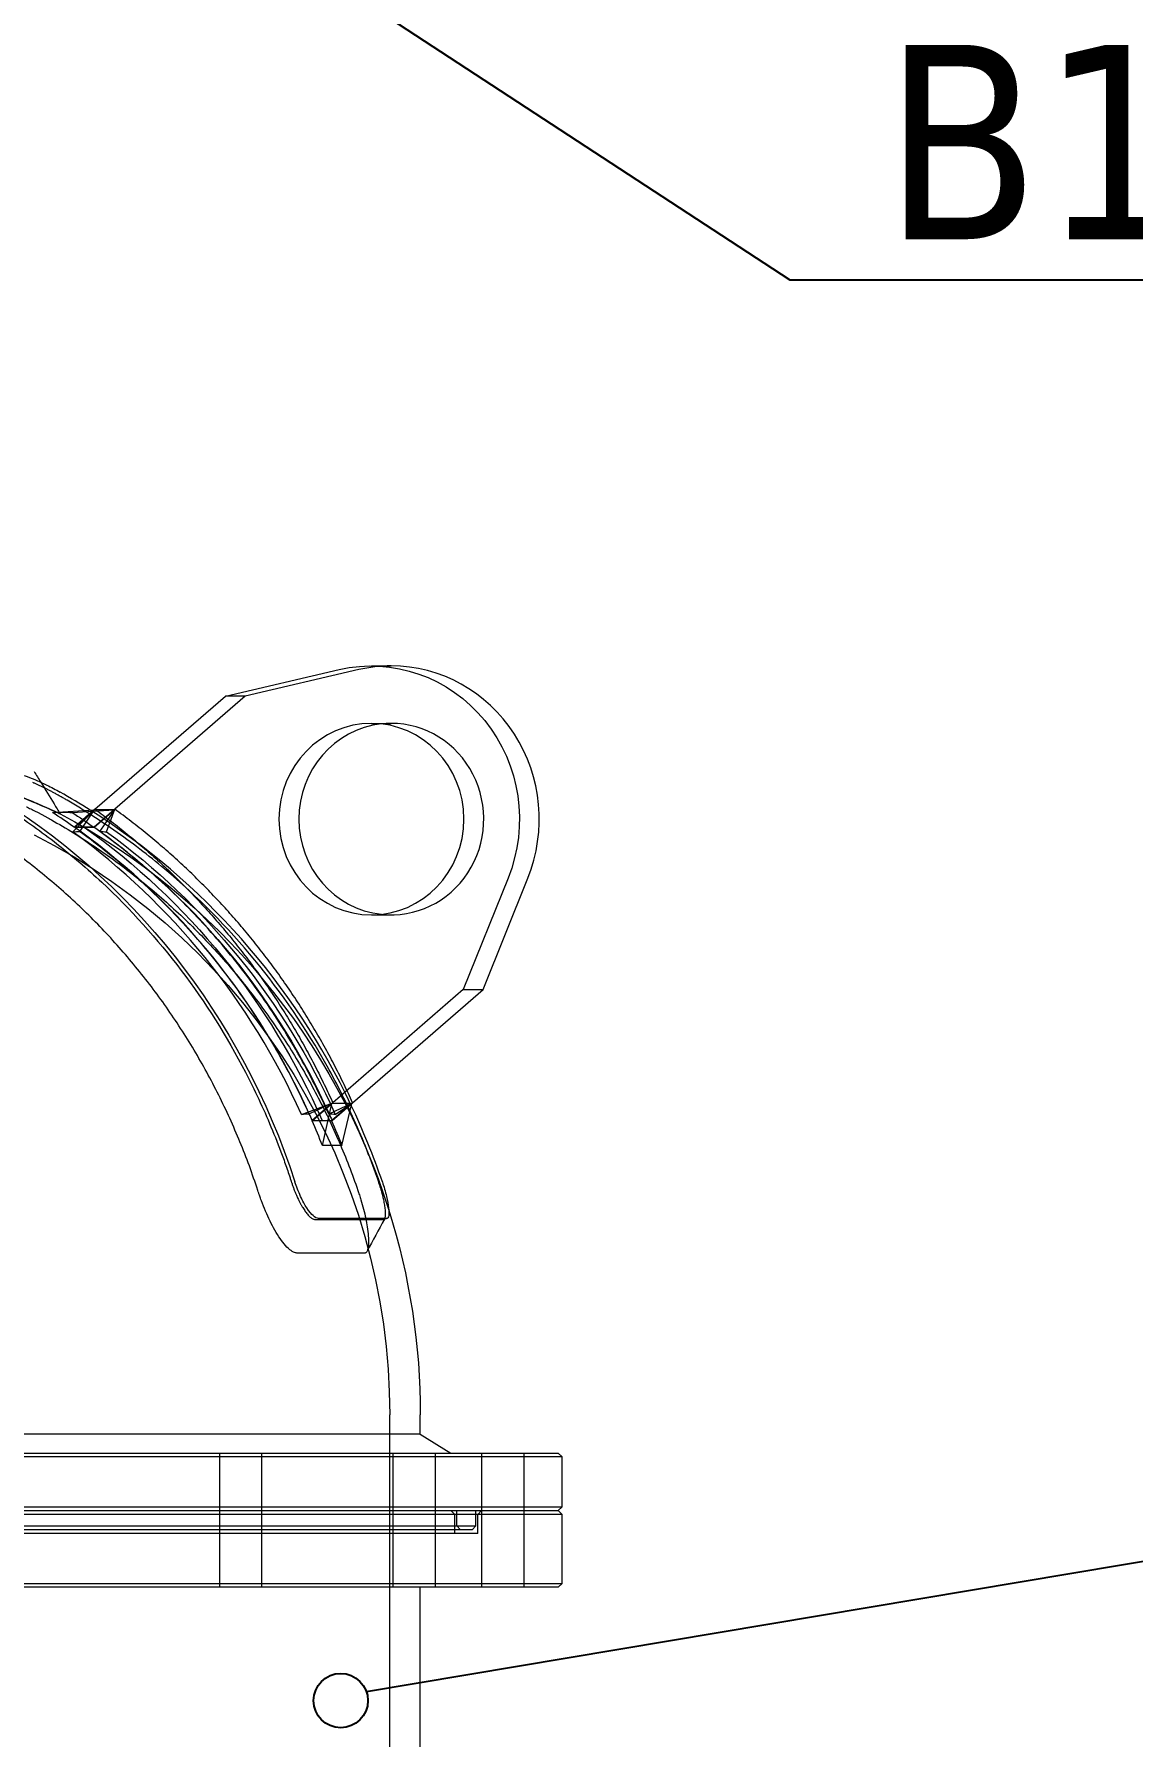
# Model space of a CAD drawing. Header units: millimetres. Extents: x -6314 to 11113, y -129 to 3675.
# Drawn here: x 1069.2 to 1132.3, y 2918.6 to 3016.4 of the extents above; entities that cross this region are included whole.
import ezdxf

# ---------------------------------------------------------------- set-up
doc = ezdxf.new("R2010")
doc.units = ezdxf.units.MM
doc.layers.add('Equipment', color=123, linetype='Continuous')
doc.dimstyles.new('ISO-25', dxfattribs={"dimtxt": 2.5, "dimasz": 2.5, "dimexe": 1.25, "dimexo": 0.625, "dimtad": 1, "dimtxsty": 'Standard', "dimcen": 2.5, "dimadec": 0, "dimazin": 0, "dimtfac": 1, "dimtmove": 0, "dimatfit": 3, "dimfxl": 1, "dimarcsym": 0})

# ---------------------------------------------------------------- blocks, each defined once
blk = doc.blocks.new('A$C22f65225')
at = {"layer": 'Equipment', "linetype": 'Continuous', "lineweight": 0, "extrusion": (0, 1, 0)}
for p, q in [((91.42, 264.54), (97.357, 265.917)), ((98.392, 265.917), (92.456, 264.54)), ((99.047, 266.111), (100.082, 266.111)), ((84.612, 258.626), (91.42, 264.54)), ((92.456, 264.54), (85.647, 258.626)), ((92.456, 264.54), (91.42, 264.54)), ((99.047, 263.111), (100.082, 263.111)), ((82.392, 258.461), (84.574, 258.593)), ((83.415, 258.461), (85.609, 258.593)), ((83.449, 257.447), (84.612, 258.626)), ((83.537, 257.692), (84.574, 258.593)), ((84.574, 258.593), (83.542, 257.692)), ((83.836, 257.478), (84.612, 258.626)), ((84.568, 257.692), (85.609, 258.593)), ((85.609, 258.593), (84.573, 257.692)), ((84.574, 258.593), (84.612, 258.626)), ((85.647, 258.626), (84.871, 257.478)), ((85.216, 257.447), (85.647, 258.626)), ((85.647, 258.626), (85.609, 258.593)), ((83.54, 257.69), (83.532, 257.683)), ((83.537, 257.692), (83.542, 257.692)), ((83.542, 257.692), (83.54, 257.69)), ((83.542, 257.692), (84.055, 257.692)), ((83.828, 257.467), (83.836, 257.478)), ((84.055, 257.692), (84.568, 257.692)), ((84.558, 257.683), (84.568, 257.692)), ((84.568, 257.692), (84.573, 257.692)), ((84.871, 257.478), (84.864, 257.467)), ((106.179, 255.033), (103.838, 249.219)), ((104.873, 249.219), (107.214, 255.033)), ((99.047, 253.111), (100.082, 253.111)), ((103.838, 249.219), (97.026, 243.301)), ((98.061, 243.301), (104.873, 249.219)), ((103.838, 249.219), (104.873, 249.219)), ((95.391, 242.69), (97.026, 243.301)), ((97.026, 243.301), (95.804, 242.712)), ((96.987, 243.268), (95.955, 242.371)), ((95.962, 242.371), (96.987, 243.268)), ((96.491, 241.061), (96.987, 243.268)), ((96.839, 242.712), (98.061, 243.301)), ((98.023, 243.268), (96.983, 242.371)), ((97.026, 243.301), (96.987, 243.268)), ((96.99, 242.371), (98.023, 243.268)), ((97.158, 242.69), (98.061, 243.301)), ((97.508, 241.061), (98.023, 243.268)), ((98.023, 243.268), (98.061, 243.301)), ((95.804, 242.712), (95.788, 242.704)), ((95.948, 242.359), (95.962, 242.371)), ((95.955, 242.371), (95.962, 242.371)), ((95.962, 242.371), (96.473, 242.371)), ((96.473, 242.371), (96.983, 242.371)), ((96.823, 242.704), (96.839, 242.712)), ((96.983, 242.371), (96.97, 242.359)), ((96.983, 242.371), (96.99, 242.371)), ((99.844, 237.254), (96.291, 237.254)), ((99.864, 237.256), (99.688, 237.205)), ((100, 122), (100, 227)), ((101.6, 226), (101.6, 227)), ((101.6, 226), (0, 226)), ((101.6, 226), (103.2, 225)), ((0, 225), (108.8, 225)), ((91.132, 218), (91.132, 225)), ((93.332, 218), (93.332, 225)), ((100.188, 218), (100.188, 225)), ((102.388, 218), (102.388, 225)), ((104.817, 218), (104.817, 225)), ((107.017, 218), (107.017, 225)), ((108.8, 225), (109, 224.8)), ((109, 224.8), (0, 224.8)), ((109, 222.2), (109, 224.8)), ((0, 222.2), (109, 222.2)), ((0, 222), (108.8, 222)), ((109, 221.8), (0, 221.8)), ((103.2, 222), (103.4, 221.8)), ((103.4, 220.8), (103.4, 221.8)), ((103.5, 221.2), (103.5, 222)), ((104.5, 221.2), (104.5, 222)), ((104.6, 221.8), (104.8, 222)), ((104.6, 220.8), (104.6, 221.8)), ((108.8, 222), (109, 222.2)), ((108.8, 222), (109, 221.8)), ((109, 218.2), (109, 221.8)), ((0, 221.2), (104.5, 221.2)), ((104.3, 221), (0, 221)), ((104.6, 220.8), (0, 220.8)), ((103.5, 221.2), (103.7, 221)), ((104.3, 221), (104.5, 221.2)), ((0, 218.2), (109, 218.2)), ((108.8, 218), (0, 218)), ((101.6, 209.414), (101.6, 218)), ((108.8, 218), (109, 218.2))]:
    blk.add_line(p, q, dxfattribs=at)
at = {"layer": 'Equipment', "linetype": 'Continuous', "lineweight": 0, "extrusion": (0, 0, -1)}
for radius, start, end in [(35.6, 118.13448, 162.52058), (34, 116.98926, 180), (35.6, 162.52058, 180)]:
    blk.add_arc((-66, 227), radius, start, end, dxfattribs=at)
for centre, major_axis, ratio, start_param, end_param in [((99.047, 258.111), (0, 8), 0.965926, -0.22045, 1.965779), ((99.047, 258.111), (0, -5), 0.965926, -3.141592653589793, 3.141592653589794), ((62.02, 227), (0, -37.2), 0.939693, -2.634593, -1.903985), ((82.28, 258.106), (0.114, -0.064), 0.00588, -2.110227, -1.048791), ((64.12, 226.995), (-1.283, -37.185), 0.968489, -2.612166, -2.574147), ((0.206, 133.097), (89.14, 122.937), 0.211995, -0.17497, -0.165658), ((63.751, 227), (0, -37.2), 0.965926, -2.541093, -1.996763), ((64.269, 227), (0, -37.2), 0.965926, -2.541093, -2.530991), ((0.209, 133.097), (89.14, 122.937), 0.211995, -0.139385, -0.130073), ((64.269, 227), (0, -37.2), 0.965926, -2.530991, -2.00685), ((64.544, 226.984), (-0.202, -37.214), 0.966533, -2.534949, -2.011715), ((64.269, 227), (0, -37.2), 0.965926, -2.00685, -1.996763), ((64.072, 226.998), (-1.822, -37.16), 0.969462, -2.043949, -2.00594)]:
    blk.add_ellipse(centre, major_axis=major_axis, ratio=ratio, start_param=start_param, end_param=end_param, dxfattribs=at)
at = {"layer": 'Equipment', "linetype": 'Continuous', "lineweight": 0}
for centre, major_axis, ratio, start_param, end_param in [((100.082, 258.111), (0, 8), 0.965926, 0, 0.22045), ((100.082, 258.111), (0, 8), 0.965926, -1.965779, 0), ((100.082, 258.111), (0, 5), 0.965926, 0.107386, 3.034207), ((100.082, 258.111), (0, 5), 0.965926, 0, 0.107386), ((100.082, 258.111), (0, -5), 0.965926, -0.107386, 3.141593), ((64.997, 227), (0, 37.2), 0.984808, -0.556868, -0.506999), ((63.342, 226.995), (-1.189, 37.188), 0.963191, -0.63163, -0.593611), ((64.997, 227), (0, 37.2), 0.984808, -1.121527, -0.556868), ((62.777, 226.984), (0.202, 37.214), 0.966533, -1.129879, -0.606645), ((-25.679, 162.366), (115.21, 93.379), 0.166366, 0.215402, 0.215808), ((63.233, 227), (0, 37.2), 0.965926, -0.603542, -0.6005), ((-25.679, 162.366), (115.21, 93.379), 0.166366, 0.202449, 0.215402), ((63.233, 227), (0, 37.2), 0.965926, -0.610601, -0.603542), ((63.233, 227), (0, 37.2), 0.965926, -1.134743, -0.610601), ((-25.679, 162.366), (115.21, 93.379), 0.166366, 0.18909, 0.202449), ((64.997, 227), (0, 37.2), 0.984808, -1.237608, -1.121527), ((0.029, 196.282), (100.289, 45.118), 0.109274, 0.256463, 0.269324), ((63.233, 227), (0, 37.2), 0.965926, -1.144829, -1.134743), ((63.397, 226.998), (-1.638, 37.168), 0.962052, -1.22552, -1.18751), ((0.03, 196.282), (100.289, 45.118), 0.109275, 0.207239, 0.2201)]:
    blk.add_ellipse(centre, major_axis=major_axis, ratio=ratio, start_param=start_param, end_param=end_param, dxfattribs=at)
for points, knots in [([(59.335, 268.257), (58.981, 268.402), (58.496, 268.6), (58.053, 268.78), (57.836, 268.868), (57.646, 268.945), (57.452, 269.024), (57.238, 269.111), (57.197, 269.128), (57.247, 269.108), (57.407, 269.043), (57.779, 268.891), (58.177, 268.73), (58.441, 268.622), (59.041, 268.377), (59.489, 268.195), (60.263, 267.878), (61.127, 267.525), (62.125, 267.115), (63.164, 266.688), (64.251, 266.24), (65.391, 265.767), (66.236, 265.417), (66.792, 265.186), (67.964, 264.698), (68.882, 264.315), (70.699, 263.555), (71.947, 263.03), (73.72, 262.282), (74.894, 261.785), (75.989, 261.319), (77.527, 260.664), (78.548, 260.227), (80.31, 259.471), (81.06, 259.148), (81.736, 258.856), (81.862, 258.802), (81.97, 258.755)], [-1, -1, -1, -1, -0.9760097, -0.9640145, -0.9580169, -0.9520194, -0.9400242, -0.928029, -0.9040387, -0.9040387, -0.8792333, -0.8544279, -0.8544279, -0.8365099, -0.8305373, -0.8066466, -0.8066466, -0.7821998, -0.757753, -0.757753, -0.7337009, -0.7096488, -0.7096488, -0.697922, -0.6861952, -0.6627417, -0.6627417, -0.6145173, -0.6145173, -0.5911634, -0.5678094, -0.5678094, -0.5207903, -0.5207903, -0.473235, -0.473235, -0.4624162, -0.4624162, -0.4624162, -0.4624162]), ([(81.97, 258.755), (81.97, 258.755), (81.97, 258.755), (81.738, 258.855), (81.458, 258.976), (81.004, 259.172), (80.671, 259.315), (79.913, 259.641), (79.257, 259.923), (78.565, 260.22), (78.317, 260.326), (78.061, 260.435)], [-0.35599362, -0.35599362, -0.35599362, -0.35599362, -0.35599075, -0.35599075, -0.33313728, -0.33313728, -0.3214824, -0.30982752, -0.28651775, -0.28651775, -0.27423767, -0.27423767, -0.27423767, -0.27423767]), ([(80.694, 260.435), (80.745, 260.435), (80.84, 260.412), (81.102, 260.326), (81.267, 260.263), (81.639, 260.103), (81.848, 260.008), (82.32, 259.774), (82.558, 259.649), (82.786, 259.52)], [-1.803342, -1.803342, -1.803342, -1.803342, -1.308943, -1.308943, -0.813407, -0.813407, -0.396489, -0.396489, 0, 0, 0, 0]), ([(81.975, 259.738), (81.959, 259.746), (81.942, 259.754), (81.9, 259.775), (81.875, 259.787), (81.825, 259.811), (81.8, 259.823), (81.751, 259.846), (81.726, 259.858), (81.678, 259.88), (81.654, 259.891), (81.606, 259.913), (81.583, 259.924), (81.536, 259.945), (81.513, 259.955), (81.468, 259.975), (81.445, 259.985), (81.406, 260.002), (81.389, 260.009), (81.372, 260.016)], [0.79765332, 0.79765332, 0.79765332, 0.79765332, 0.79846306, 0.79846306, 0.79970244, 0.79970244, 0.80094156, 0.80094156, 0.80218091, 0.80218091, 0.80342001, 0.80342001, 0.80465761, 0.80465761, 0.80589418, 0.80589418, 0.80713022, 0.80713022, 0.80809491, 0.80809491, 0.80809491, 0.80809491]), ([(81.779, 260.038), (82.011, 259.659), (82.243, 259.28), (82.579, 258.732), (82.683, 258.563), (82.787, 258.394)], [3.333037, 3.333037, 3.333037, 3.333037, 10.000005, 10.000005, 12.976421, 12.976421, 12.976421, 12.976421]), ([(82.705, 259.353), (82.703, 259.355), (82.699, 259.357), (82.672, 259.372), (82.647, 259.386), (82.596, 259.414), (82.57, 259.429), (82.519, 259.457), (82.493, 259.471), (82.442, 259.498), (82.416, 259.512), (82.364, 259.54), (82.338, 259.554), (82.286, 259.581), (82.26, 259.594), (82.208, 259.621), (82.182, 259.634), (82.131, 259.661), (82.105, 259.674), (82.053, 259.7), (82.028, 259.712), (81.993, 259.729), (81.984, 259.734), (81.975, 259.738)], [0.78598911, 0.78598911, 0.78598911, 0.78598911, 0.78608885, 0.78608885, 0.7873252, 0.7873252, 0.78856074, 0.78856074, 0.78979593, 0.78979593, 0.7910312, 0.7910312, 0.79226697, 0.79226697, 0.79350368, 0.79350368, 0.79474179, 0.79474179, 0.79598176, 0.79598176, 0.79722295, 0.79722295, 0.79765332, 0.79765332, 0.79765332, 0.79765332]), ([(82.802, 259.299), (82.785, 259.308), (82.769, 259.317), (82.745, 259.331), (82.737, 259.335), (82.716, 259.347), (82.707, 259.352), (82.705, 259.353)], [0.00000082, 0.00000082, 0.00000082, 0.00000082, 0.02837281, 0.02837281, 0.04274942, 0.04274942, 0.06650213, 0.06650213, 0.06650213, 0.06650213]), ([(99.441, 239.115), (99.438, 239.124), (99.43, 239.147), (99.42, 239.178), (99.414, 239.194), (99.397, 239.243), (99.386, 239.276), (99.354, 239.369), (99.331, 239.433), (99.264, 239.625), (99.218, 239.752), (99.079, 240.132), (98.983, 240.387), (98.683, 241.154), (98.469, 241.671), (97.779, 243.225), (97.279, 244.228), (95.644, 247.167), (94.379, 249.022), (91.534, 252.476), (89.96, 254.067), (87.4, 256.221), (86.516, 256.898), (85.138, 257.856), (84.675, 258.163), (83.973, 258.604), (83.74, 258.748), (83.391, 258.957), (83.273, 259.026), (83.097, 259.129), (83.038, 259.163), (82.919, 259.232), (82.86, 259.265), (82.802, 259.299)], [-6.525189, -6.525189, -6.525189, -6.525189, -6.514977, -6.514977, -6.503616, -6.503616, -6.479662, -6.479662, -6.428305, -6.428305, -6.325505, -6.325505, -6.121071, -6.121071, -5.704475, -5.704475, -4.891179, -4.891179, -3.263267, -3.263267, -1.635544, -1.635544, -0.822278, -0.822278, -0.411181, -0.411181, -0.207021, -0.207021, -0.104149, -0.104149, -0.052714, -0.052714, -0.000646, -0.000646, -0.000646, -0.000646]), ([(80.128, 258.602), (80.986, 258.046), (81.817, 257.452), (83.431, 256.19), (84.212, 255.521), (86.472, 253.41), (87.861, 251.867), (90.375, 248.542), (91.494, 246.768), (92.949, 243.966), (93.394, 243.013), (94.012, 241.535), (94.204, 241.045), (94.471, 240.325), (94.557, 240.083), (94.684, 239.719), (94.725, 239.598), (94.786, 239.417), (94.807, 239.356), (94.836, 239.266), (94.846, 239.238), (94.861, 239.19), (94.866, 239.174), (94.876, 239.147), (94.883, 239.124), (94.886, 239.115)], [0.000641, 0.000641, 0.000641, 0.000641, 0.836881, 0.836881, 1.673781, 1.673781, 3.348478, 3.348478, 5.023388, 5.023388, 5.860302, 5.860302, 6.290256, 6.290256, 6.499031, 6.499031, 6.602113, 6.602113, 6.65361, 6.65361, 6.679003, 6.679003, 6.690645, 6.690645, 6.700477, 6.700477, 6.700477, 6.700477]), ([(81.029, 258.755), (81.043, 258.748), (81.058, 258.741), (81.114, 258.714), (81.156, 258.694), (81.241, 258.653), (81.283, 258.632), (81.368, 258.59), (81.41, 258.569), (81.495, 258.526), (81.537, 258.505), (81.622, 258.462), (81.665, 258.44), (81.749, 258.395), (81.792, 258.373), (81.876, 258.328), (81.918, 258.306), (82.003, 258.26), (82.045, 258.238), (82.129, 258.192), (82.172, 258.167), (82.215, 258.143), (82.218, 258.142), (82.222, 258.14)], [-0.79765331, -0.79765331, -0.79765331, -0.79765331, -0.79722295, -0.79722295, -0.79598176, -0.79598176, -0.79474179, -0.79474179, -0.79350368, -0.79350368, -0.79226697, -0.79226697, -0.7910312, -0.7910312, -0.78979593, -0.78979593, -0.78856074, -0.78856074, -0.7873252, -0.7873252, -0.78608885, -0.78608885, -0.78598911, -0.78598911, -0.78598911, -0.78598911]), ([(81.97, 258.755), (82.147, 258.678), (82.445, 258.547), (82.628, 258.465), (82.774, 258.4), (82.834, 258.372), (82.67, 258.447), (82.4, 258.567), (82.211, 258.651), (81.97, 258.755)], [-0.4624154, -0.4624154, -0.4624154, -0.4624154, -0.4448221, -0.427228, -0.427228, -0.4035119, -0.3797959, -0.3797959, -0.3559941, -0.3559941, -0.3559941, -0.3559941]), ([(82.337, 258.075), (82.724, 257.855), (83.114, 257.624), (83.493, 257.389), (83.873, 257.154), (84.25, 256.91), (84.622, 256.659), (84.994, 256.408), (85.362, 256.15), (85.723, 255.886), (86.085, 255.621), (86.444, 255.348), (86.794, 255.07), (87.145, 254.793), (87.496, 254.504), (87.834, 254.214), (88.173, 253.924), (88.515, 253.62), (88.841, 253.318), (89.167, 253.016), (89.501, 252.696), (89.813, 252.384), (90.126, 252.072), (90.448, 251.738), (90.75, 251.412), (91.053, 251.086), (91.359, 250.743), (91.65, 250.405), (91.94, 250.067), (92.232, 249.714), (92.51, 249.364), (92.789, 249.013), (93.065, 248.652), (93.332, 248.29), (93.598, 247.928), (93.859, 247.558), (94.112, 247.185), (94.365, 246.812), (94.611, 246.433), (94.85, 246.05), (95.088, 245.668), (95.321, 245.279), (95.544, 244.888), (95.768, 244.498), (95.987, 244.098), (96.195, 243.7), (96.403, 243.303), (96.608, 242.891), (96.8, 242.487), (96.993, 242.084), (97.184, 241.662), (97.36, 241.252), (97.536, 240.843), (97.71, 240.417), (97.872, 239.997), (98.033, 239.581), (98.188, 239.156), (98.337, 238.722)], [-0.7847923, -0.7847923, -0.7847923, -0.7847923, -0.7700503, -0.7700503, -0.7700503, -0.7552492, -0.7552492, -0.7552492, -0.740448, -0.740448, -0.740448, -0.7256469, -0.7256469, -0.7256469, -0.7108459, -0.7108459, -0.7108459, -0.696045, -0.696045, -0.696045, -0.681244, -0.681244, -0.681244, -0.6664431, -0.6664431, -0.6664431, -0.6516423, -0.6516423, -0.6516423, -0.6368415, -0.6368415, -0.6368415, -0.6220407, -0.6220407, -0.6220407, -0.60724, -0.60724, -0.60724, -0.5924393, -0.5924393, -0.5924393, -0.5776387, -0.5776387, -0.5776387, -0.562838, -0.562838, -0.562838, -0.5480374, -0.5480374, -0.5480374, -0.5332368, -0.5332368, -0.5332368, -0.5184362, -0.5184362, -0.5184362, -0.5037988, -0.5037988, -0.5037988, -0.5037988]), ([(82.392, 258.461), (82.481, 258.464), (82.568, 258.466), (82.742, 258.468), (82.828, 258.469), (82.998, 258.469), (83.083, 258.468), (83.25, 258.466), (83.333, 258.464), (83.415, 258.461)], [0, 0, 0, 0, 0.493958, 0.493958, 0.987543, 0.987543, 1.481128, 1.481128, 1.975086, 1.975086, 1.975086, 1.975086]), ([(85.609, 258.593), (85.443, 258.598), (85.275, 258.601), (84.928, 258.601), (84.753, 258.598), (84.574, 258.593)], [0, 0, 0, 0, 0.999229, 0.999229, 1.998458, 1.998458, 1.998458, 1.998458]), ([(84.612, 258.626), (84.9, 258.417), (85.184, 258.204), (85.745, 257.773), (86.023, 257.552), (86.567, 257.109), (86.838, 256.882), (87.362, 256.429), (87.625, 256.196), (88.129, 255.736), (88.382, 255.498), (88.865, 255.034), (89.108, 254.793), (89.569, 254.325), (89.803, 254.081), (90.254, 253.598), (90.485, 253.343), (90.933, 252.838), (91.162, 252.573), (91.604, 252.045), (91.828, 251.77), (92.263, 251.221), (92.481, 250.939), (92.906, 250.371), (93.118, 250.08), (93.531, 249.496), (93.734, 249.199), (94.133, 248.6), (94.328, 248.297), (94.71, 247.687), (94.897, 247.378), (95.261, 246.76), (95.439, 246.446), (95.783, 245.823), (95.952, 245.506), (96.275, 244.88), (96.434, 244.561), (96.736, 243.935), (96.885, 243.615), (97.026, 243.301)], [0, 0, 0, 0, 0.053851, 0.053851, 0.107398, 0.107398, 0.160463, 0.160463, 0.212869, 0.212869, 0.264434, 0.264434, 0.314973, 0.314973, 0.364824, 0.364824, 0.41567, 0.41567, 0.46749, 0.46749, 0.520097, 0.520097, 0.573313, 0.573313, 0.626959, 0.626959, 0.68086, 0.68086, 0.734841, 0.734841, 0.788739, 0.788739, 0.842382, 0.842382, 0.895591, 0.895591, 0.948191, 0.948191, 1, 1, 1, 1]), ([(98.061, 243.301), (97.92, 243.615), (97.771, 243.935), (97.469, 244.561), (97.31, 244.88), (96.987, 245.506), (96.818, 245.823), (96.474, 246.446), (96.296, 246.76), (95.933, 247.378), (95.745, 247.687), (95.363, 248.297), (95.168, 248.6), (94.769, 249.199), (94.566, 249.496), (94.153, 250.08), (93.942, 250.371), (93.517, 250.939), (93.299, 251.221), (92.864, 251.77), (92.64, 252.045), (92.197, 252.573), (91.969, 252.838), (91.521, 253.343), (91.289, 253.598), (90.838, 254.081), (90.604, 254.325), (90.143, 254.793), (89.9, 255.034), (89.418, 255.498), (89.164, 255.736), (88.66, 256.196), (88.398, 256.429), (87.873, 256.882), (87.602, 257.109), (87.059, 257.552), (86.78, 257.773), (86.22, 258.204), (85.935, 258.417), (85.647, 258.626)], [0, 0, 0, 0, 0.051809, 0.051809, 0.104409, 0.104409, 0.157618, 0.157618, 0.211261, 0.211261, 0.265159, 0.265159, 0.31914, 0.31914, 0.373041, 0.373041, 0.426687, 0.426687, 0.479903, 0.479903, 0.53251, 0.53251, 0.58433, 0.58433, 0.635176, 0.635176, 0.685027, 0.685027, 0.735566, 0.735566, 0.787131, 0.787131, 0.839537, 0.839537, 0.892602, 0.892602, 0.946149, 0.946149, 1, 1, 1, 1]), ([(93.114, 238.722), (92.972, 239.156), (92.824, 239.581), (92.671, 239.997), (92.516, 240.417), (92.35, 240.843), (92.182, 241.252), (92.014, 241.662), (91.831, 242.084), (91.648, 242.487), (91.465, 242.891), (91.269, 243.303), (91.07, 243.7), (90.872, 244.098), (90.663, 244.498), (90.449, 244.888), (90.236, 245.279), (90.014, 245.668), (89.786, 246.05), (89.559, 246.433), (89.324, 246.812), (89.082, 247.185), (88.841, 247.558), (88.592, 247.928), (88.338, 248.29), (88.084, 248.652), (87.82, 249.013), (87.554, 249.364), (87.289, 249.714), (87.01, 250.067), (86.733, 250.405), (86.456, 250.743), (86.163, 251.086), (85.875, 251.412), (85.586, 251.738), (85.279, 252.072), (84.981, 252.384), (84.683, 252.696), (84.364, 253.016), (84.053, 253.318), (83.742, 253.62), (83.416, 253.924), (83.093, 254.214), (82.77, 254.504), (82.435, 254.793), (82.1, 255.07), (81.766, 255.348), (81.423, 255.621), (81.078, 255.886), (80.733, 256.15), (80.382, 256.408), (80.027, 256.659), (79.672, 256.91), (79.312, 257.154), (78.95, 257.389)], [-0.2662494, -0.2662494, -0.2662494, -0.2662494, -0.2516141, -0.2516141, -0.2516141, -0.2368135, -0.2368135, -0.2368135, -0.2220129, -0.2220129, -0.2220129, -0.2072123, -0.2072123, -0.2072123, -0.1924117, -0.1924117, -0.1924117, -0.177611, -0.177611, -0.177611, -0.1628103, -0.1628103, -0.1628103, -0.1480096, -0.1480096, -0.1480096, -0.1332088, -0.1332088, -0.1332088, -0.118408, -0.118408, -0.118408, -0.1036072, -0.1036072, -0.1036072, -0.0888063, -0.0888063, -0.0888063, -0.0740054, -0.0740054, -0.0740054, -0.0592044, -0.0592044, -0.0592044, -0.0444034, -0.0444034, -0.0444034, -0.0296023, -0.0296023, -0.0296023, -0.0148012, -0.0148012, -0.0148012, 0, 0, 0, 0]), ([(83.828, 257.467), (84.602, 256.906), (85.352, 256.315), (86.981, 254.926), (87.838, 254.115), (89.406, 252.491), (90.189, 251.604), (91.696, 249.712), (92.419, 248.706), (93.763, 246.625), (94.383, 245.549), (95.241, 243.879), (95.524, 243.29), (95.788, 242.704)], [93.3764, 93.3764, 93.3764, 93.3764, 94.722773, 94.722773, 96.44472, 96.44472, 98.166364, 98.166364, 99.888007, 99.888007, 101.609651, 101.609651, 102.543764, 102.543764, 102.543764, 102.543764]), ([(96.823, 242.704), (96.559, 243.29), (96.276, 243.879), (95.418, 245.549), (94.798, 246.625), (93.455, 248.706), (92.731, 249.712), (91.225, 251.604), (90.441, 252.491), (88.873, 254.115), (88.016, 254.926), (86.387, 256.315), (85.637, 256.906), (84.864, 257.467)], [-102.543764, -102.543764, -102.543764, -102.543764, -101.609651, -101.609651, -99.888007, -99.888007, -98.166364, -98.166364, -96.44472, -96.44472, -94.722773, -94.722773, -93.3764, -93.3764, -93.3764, -93.3764]), ([(96.987, 243.268), (97.169, 243.276), (97.346, 243.28), (97.692, 243.28), (97.86, 243.276), (98.023, 243.268)], [0, 0, 0, 0, 0.999236, 0.999236, 1.998472, 1.998472, 1.998472, 1.998472]), ([(97.508, 241.061), (97.428, 241.065), (97.347, 241.068), (97.182, 241.072), (97.098, 241.073), (96.928, 241.073), (96.842, 241.072), (96.668, 241.068), (96.58, 241.065), (96.491, 241.061)], [0.000001, 0.000001, 0.000001, 0.000001, 0.491513, 0.491513, 0.98268, 0.98268, 1.473846, 1.473846, 1.96536, 1.96536, 1.96536, 1.96536]), ([(98.817, 235.541), (98.806, 235.522), (98.795, 235.505), (98.773, 235.481), (98.764, 235.474), (98.747, 235.462), (98.738, 235.457), (98.719, 235.45), (98.709, 235.447), (98.684, 235.445), (98.659, 235.446), (98.614, 235.446), (98.582, 235.446), (98.52, 235.446), (98.489, 235.446), (98.334, 235.446), (98.204, 235.446), (97.89, 235.446), (97.701, 235.446), (96.993, 235.446), (96.421, 235.446), (95.649, 235.446), (95.506, 235.446), (95.327, 235.446), (95.294, 235.446), (95.166, 235.446), (95.125, 235.448), (94.947, 235.498), (94.773, 235.6), (94.373, 236.049), (94.186, 236.323), (93.835, 236.947), (93.674, 237.28), (93.446, 237.814), (93.374, 237.995), (93.286, 238.23), (93.268, 238.277), (93.24, 238.356), (93.227, 238.392), (93.197, 238.477), (93.179, 238.529), (93.144, 238.631), (93.127, 238.682), (93.114, 238.722)], [-9.237512, -9.237512, -9.237512, -9.237512, -9.159079, -9.159079, -9.104259, -9.104259, -9.047767, -9.047767, -8.995479, -8.995479, -8.918313, -8.918313, -8.756864, -8.756864, -8.600672, -8.600672, -7.986097, -7.986097, -7.166639, -7.166639, -5.064392, -5.064392, -4.600924, -4.600924, -4.495116, -4.495116, -4.200055, -4.200055, -3.470049, -3.470049, -2.86511, -2.86511, -2.323762, -2.323762, -2.053565, -2.053565, -1.98238, -1.98238, -1.927172, -1.927172, -1.84635, -1.84635, -1.760776, -1.760776, -1.760776, -1.760776]), ([(94.886, 239.115), (94.895, 239.086), (94.907, 239.05), (94.915, 239.027), (94.934, 238.973), (94.953, 238.918), (94.973, 238.864), (94.992, 238.81), (95.013, 238.756), (95.034, 238.703), (95.055, 238.649), (95.077, 238.596), (95.099, 238.544), (95.121, 238.491), (95.144, 238.439), (95.167, 238.388), (95.182, 238.355), (95.197, 238.322), (95.213, 238.289), (95.221, 238.272), (95.229, 238.255), (95.237, 238.239), (95.26, 238.19), (95.284, 238.142), (95.309, 238.096), (95.333, 238.05), (95.357, 238.004), (95.382, 237.961), (95.406, 237.917), (95.431, 237.875), (95.456, 237.834), (95.48, 237.793), (95.505, 237.754), (95.53, 237.717), (95.552, 237.684), (95.574, 237.652), (95.595, 237.622), (95.598, 237.618), (95.601, 237.614), (95.604, 237.61), (95.629, 237.577), (95.653, 237.545), (95.677, 237.515), (95.701, 237.486), (95.725, 237.458), (95.749, 237.433), (95.773, 237.407), (95.796, 237.383), (95.82, 237.362), (95.843, 237.34), (95.866, 237.321), (95.888, 237.304), (95.91, 237.286), (95.932, 237.271), (95.954, 237.258), (95.975, 237.245), (95.996, 237.235), (96.017, 237.226), (96.037, 237.218), (96.057, 237.211), (96.076, 237.207), (96.089, 237.205), (96.108, 237.202), (96.123, 237.202)], [0.26783349, 0.26783349, 0.26783349, 0.26783349, 0.268847, 0.268847, 0.268847, 0.27127772, 0.27127772, 0.27127772, 0.27370887, 0.27370887, 0.27370887, 0.27614387, 0.27614387, 0.27614387, 0.27858539, 0.27858539, 0.27858539, 0.28019028, 0.28019028, 0.28019028, 0.28102282, 0.28102282, 0.28102282, 0.2834549, 0.2834549, 0.2834549, 0.2858853, 0.2858853, 0.2858853, 0.28831772, 0.28831772, 0.28831772, 0.29075241, 0.29075241, 0.29075241, 0.29288624, 0.29288624, 0.29288624, 0.29317873, 0.29317873, 0.29317873, 0.29559928, 0.29559928, 0.29559928, 0.29801811, 0.29801811, 0.29801811, 0.30043941, 0.30043941, 0.30043941, 0.3028612, 0.3028612, 0.3028612, 0.30527932, 0.30527932, 0.30527932, 0.30769708, 0.30769708, 0.30769708, 0.31011132, 0.31011132, 0.31011132, 0.31172531, 0.31172531, 0.31172531, 0.31172531]), ([(96.291, 237.254), (96.205, 237.254), (96.104, 237.306), (95.922, 237.472), (95.809, 237.593), (95.567, 237.971), (95.458, 238.169), (95.292, 238.533), (95.237, 238.662), (95.139, 238.917), (95.094, 239.042), (95.054, 239.167)], [-2.294819, -2.294819, -2.294819, -2.294819, -1.421941, -1.421941, -0.823622, -0.823622, -0.410365, -0.410365, -0.198317, -0.198317, 0, 0, 0, 0]), ([(98.337, 238.722), (98.36, 238.656), (98.387, 238.576), (98.446, 238.394), (98.471, 238.313), (98.546, 238.064), (98.593, 237.897), (98.718, 237.408), (98.783, 237.099), (98.881, 236.474), (98.904, 236.179), (98.89, 235.786), (98.867, 235.635), (98.817, 235.541)], [-1.760776, -1.760776, -1.760776, -1.760776, -1.655564, -1.655564, -1.553515, -1.553515, -1.34051, -1.34051, -0.912733, -0.912733, -0.385124, -0.385124, -0.00003, -0.00003, -0.00003, -0.00003]), ([(99.688, 237.205), (99.69, 237.206), (99.692, 237.207), (99.694, 237.207), (99.704, 237.211), (99.713, 237.218), (99.721, 237.226), (99.729, 237.234), (99.736, 237.245), (99.743, 237.258), (99.75, 237.271), (99.756, 237.286), (99.761, 237.303), (99.766, 237.32), (99.77, 237.34), (99.774, 237.361), (99.777, 237.383), (99.78, 237.406), (99.782, 237.432), (99.783, 237.457), (99.784, 237.485), (99.785, 237.514), (99.785, 237.544), (99.784, 237.576), (99.782, 237.609), (99.782, 237.613), (99.782, 237.618), (99.781, 237.622), (99.78, 237.652), (99.777, 237.683), (99.774, 237.715), (99.771, 237.753), (99.766, 237.792), (99.761, 237.833), (99.756, 237.873), (99.749, 237.916), (99.742, 237.959), (99.735, 238.003), (99.727, 238.048), (99.718, 238.094), (99.709, 238.141), (99.7, 238.188), (99.689, 238.237), (99.685, 238.254), (99.681, 238.272), (99.678, 238.289), (99.67, 238.321), (99.663, 238.354), (99.655, 238.387), (99.642, 238.438), (99.629, 238.49), (99.615, 238.542), (99.601, 238.595), (99.587, 238.648), (99.571, 238.701), (99.556, 238.755), (99.54, 238.809), (99.523, 238.864), (99.506, 238.918), (99.489, 238.972), (99.471, 239.027), (99.463, 239.05), (99.451, 239.086), (99.441, 239.115)], [0.4594709, 0.4594709, 0.4594709, 0.4594709, 0.45993672, 0.45993672, 0.45993672, 0.46234409, 0.46234409, 0.46234409, 0.46475184, 0.46475184, 0.46475184, 0.46716435, 0.46716435, 0.46716435, 0.46958518, 0.46958518, 0.46958518, 0.47200487, 0.47200487, 0.47200487, 0.47442303, 0.47442303, 0.47442303, 0.47684382, 0.47684382, 0.47684382, 0.47716422, 0.47716422, 0.47716422, 0.47927133, 0.47927133, 0.47927133, 0.48170594, 0.48170594, 0.48170594, 0.48413707, 0.48413707, 0.48413707, 0.48656711, 0.48656711, 0.48656711, 0.48899977, 0.48899977, 0.48899977, 0.48986011, 0.48986011, 0.48986011, 0.49143872, 0.49143872, 0.49143872, 0.49388116, 0.49388116, 0.49388116, 0.4963219, 0.4963219, 0.4963219, 0.49876332, 0.49876332, 0.49876332, 0.50120105, 0.50120105, 0.50120105, 0.50221691, 0.50221691, 0.50221691, 0.50221691]), ([(99.617, 239.167), (99.66, 239.042), (99.699, 238.917), (99.774, 238.663), (99.808, 238.535), (99.894, 238.17), (99.928, 237.972), (99.965, 237.636), (99.965, 237.5), (99.931, 237.307), (99.896, 237.254), (99.844, 237.254)], [-1.428623, -1.428623, -1.428623, -1.428623, -1.273275, -1.273275, -1.10719, -1.10719, -0.782262, -0.782262, -0.399001, -0.399001, 0, 0, 0, 0]), ([(96.123, 237.202), (96.124, 237.202), (96.125, 237.202), (96.131, 237.202), (96.133, 237.202), (96.139, 237.202), (96.143, 237.202), (96.156, 237.202), (96.166, 237.202), (96.188, 237.202), (96.204, 237.202), (96.253, 237.202), (96.285, 237.202), (96.387, 237.202), (96.455, 237.202), (96.564, 237.202), (96.608, 237.202), (96.829, 237.202), (97.002, 237.202), (97.505, 237.202), (97.821, 237.202), (98.417, 237.202), (98.696, 237.202), (99.085, 237.202), (99.211, 237.202), (99.361, 237.202), (99.39, 237.202), (99.462, 237.202), (99.506, 237.202), (99.57, 237.202), (99.59, 237.202), (99.62, 237.202), (99.629, 237.202), (99.643, 237.202), (99.649, 237.202), (99.656, 237.202), (99.659, 237.202), (99.663, 237.202), (99.664, 237.202), (99.667, 237.202), (99.668, 237.202), (99.668, 237.202)], [-2.567644, -2.567644, -2.567644, -2.567644, -2.563134, -2.563134, -2.560795, -2.560795, -2.556117, -2.556117, -2.546408, -2.546408, -2.520497, -2.520497, -2.468534, -2.468534, -2.357058, -2.357058, -2.274224, -2.274224, -1.944178, -1.944178, -1.284088, -1.284088, -0.623998, -0.623998, -0.293952, -0.293952, -0.211116, -0.211116, -0.099656, -0.099656, -0.047705, -0.047705, -0.0218, -0.0218, -0.012184, -0.012184, -0.007563, -0.007563, -0.005252, -0.005252, -0.00081, -0.00081, -0.00081, -0.00081])]:
    blk.add_open_spline(points, degree=3, knots=knots, dxfattribs=at)
for points in [[(81.43, 260.606), (81.546, 260.416), (81.662, 260.227), (81.779, 260.038)], [(95.948, 242.359), (96.129, 242.367), (96.304, 242.371), (96.473, 242.371)], [(96.473, 242.371), (96.641, 242.371), (96.807, 242.367), (96.97, 242.359)], [(99.721, 237.215), (99.419, 236.657), (99.118, 236.099), (98.817, 235.541)], [(99.668, 237.202), (99.675, 237.202), (99.682, 237.204), (99.688, 237.205)], [(99.742, 237.255), (99.735, 237.242), (99.728, 237.228), (99.721, 237.215)]]:
    blk.add_open_spline(points, degree=3, dxfattribs=at)

msp = doc.modelspace()

# ---------------------------------------------------------------- linework, layer by layer
msp.add_line((1134.921, 2929.034), (1088.291, 2921.219))
msp.add_circle((1086.815, 2920.713), 1.56)

# ---------------------------------------------------------------- block references
at = {"xscale": 1.1, "yscale": 1.1, "zscale": 1.1}
msp.add_blockref('A$C22f65225', (979.627, 2687.425), dxfattribs=at)

# ---------------------------------------------------------------- texts
at = {"insert": (1117.968, 3015.824), "char_height": 11.16639, "width": 777.1843, "attachment_point": 1}
msp.add_mtext('{\\fTahoma|b0|i0|c0|p34;B17-ZS01}', dxfattribs=at)

# ---------------------------------------------------------------- leaders
at = {"linetype": 'Continuous', "lineweight": -3}
msp.add_leader([(1061.962, 3035.453), (1112.608, 3002.323), (1191.694, 3002.323)], dimstyle='ISO-25', override={"dimscale": 10, "dimtad": 0}, dxfattribs=at)

doc.saveas('drawing.dxf')
